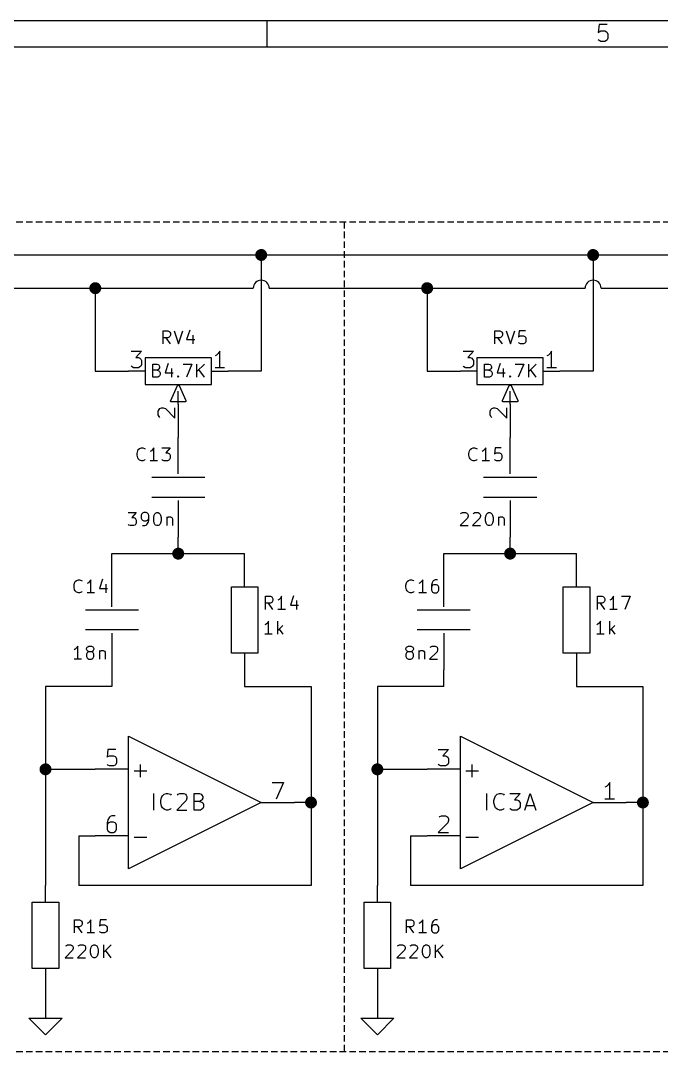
# Model space of a CAD drawing. Header units: millimetres. Extents: x 10 to 287, y -200 to -10.
# Drawn here: x 191.1 to 240.2, y -88.9 to -10 of the extents above; entities that cross this region are included whole.
import ezdxf

# ---------------------------------------------------------------- set-up
doc = ezdxf.new("R2010")
doc.units = ezdxf.units.MM
doc.linetypes.add('DASHED', pattern=[0.75, 0.5, -0.25])
for name, color, linetype in [('BLUETWENTY', 160, 'CONTINUOUS'), ('GREENSIXTYFIVE', 129, 'CONTINUOUS'), ('LIGHTBLUE', 172, 'CONTINUOUS'), ('LIGHTGREEN', 92, 'CONTINUOUS'), ('LIGHTORANGE', 30, 'CONTINUOUS'), ('LIGHTRED', 12, 'CONTINUOUS'), ('PUREORANGE', 40, 'CONTINUOUS'), ('RED', 14, 'CONTINUOUS'), ('WHITE', 250, 'CONTINUOUS')]:
    doc.layers.add(name, color=color, linetype=linetype)

msp = doc.modelspace()

# ---------------------------------------------------------------- linework, layer by layer
at = {"layer": 'BLUETWENTY', "linetype": 'CONTINUOUS'}
for p, q in [((201.2475, -37.2861), (201.2475, -36.2861)), ((201.2475, -36.2861), (201.5809, -36.2861)), ((201.5809, -36.2861), (201.6761, -36.3337)), ((202.438, -36.2385), (202.1999, -36.9527)), ((203.5809, -36.2861), (204.2476, -36.2861)), ((204.2476, -36.2861), (203.819, -37.2861)), ((204.6285, -37.2861), (204.6285, -36.2861)), ((205.2, -36.2861), (204.6285, -36.8575)), ((226.6475, -37.2861), (226.6475, -36.2861)), ((226.6475, -36.2861), (226.9809, -36.2861)), ((226.9809, -36.2861), (227.0761, -36.3337)), ((227.838, -36.2385), (227.5999, -36.9527)), ((228.9809, -36.2861), (229.6476, -36.2861)), ((229.6476, -36.2861), (229.219, -37.2861)), ((230.0285, -37.2861), (230.0285, -36.2861)), ((230.6, -36.2861), (230.0285, -36.8575)), ((201.5809, -36.7623), (201.2475, -36.7623)), ((201.6761, -36.7146), (201.5809, -36.7623)), ((201.5809, -36.7623), (201.7237, -36.8099)), ((201.6761, -36.3337), (201.7237, -36.3813)), ((201.7237, -36.667), (201.6761, -36.7146)), ((201.7237, -36.3813), (201.7714, -36.4765)), ((201.7714, -36.5718), (201.7237, -36.667)), ((201.7237, -36.8099), (201.7714, -36.8575)), ((201.7714, -36.4765), (201.7714, -36.5718)), ((201.7714, -36.8575), (201.819, -36.9527)), ((201.819, -36.9527), (201.819, -37.0956)), ((202.1999, -36.9527), (202.819, -36.9527)), ((202.6761, -36.6194), (202.6761, -37.2861)), ((205.2, -37.2861), (204.7714, -36.7146)), ((226.9809, -36.7623), (226.6475, -36.7623)), ((227.0761, -36.7146), (226.9809, -36.7623)), ((226.9809, -36.7623), (227.1237, -36.8099)), ((227.0761, -36.3337), (227.1237, -36.3813)), ((227.1237, -36.667), (227.0761, -36.7146)), ((227.1237, -36.3813), (227.1714, -36.4765)), ((227.1714, -36.5718), (227.1237, -36.667)), ((227.1237, -36.8099), (227.1714, -36.8575)), ((227.1714, -36.4765), (227.1714, -36.5718)), ((227.1714, -36.8575), (227.219, -36.9527)), ((227.219, -36.9527), (227.219, -37.0956)), ((227.5999, -36.9527), (228.219, -36.9527)), ((228.0761, -36.6194), (228.0761, -37.2861)), ((230.6, -37.2861), (230.1714, -36.7146)), ((201.6285, -37.2861), (201.2475, -37.2861)), ((201.7237, -37.2385), (201.6285, -37.2861)), ((201.7714, -37.1908), (201.7237, -37.2385)), ((201.819, -37.0956), (201.7714, -37.1908)), ((203.1523, -37.2385), (203.1999, -37.1908)), ((203.1999, -37.2861), (203.1523, -37.2385)), ((203.1999, -37.1908), (203.2476, -37.2385)), ((203.1999, -37.1908), (203.1999, -37.2861)), ((203.2476, -37.2385), (203.1999, -37.2861)), ((227.0285, -37.2861), (226.6475, -37.2861)), ((227.1237, -37.2385), (227.0285, -37.2861)), ((227.1714, -37.1908), (227.1237, -37.2385)), ((227.219, -37.0956), (227.1714, -37.1908)), ((228.5523, -37.2385), (228.5999, -37.1908)), ((228.5999, -37.2861), (228.5523, -37.2385)), ((228.5999, -37.1908), (228.6476, -37.2385)), ((228.5999, -37.1908), (228.5999, -37.2861)), ((228.6476, -37.2385), (228.5999, -37.2861))]:
    msp.add_line(p, q, dxfattribs=at)
at = {"layer": 'GREENSIXTYFIVE', "linetype": 'CONTINUOUS'}
for p, q in [((202.0333, -34.7461), (202.0333, -33.7461)), ((202.0333, -33.7461), (202.4143, -33.7461)), ((202.4143, -33.7461), (202.5095, -33.7937)), ((202.5095, -33.7937), (202.5572, -33.8413)), ((202.5572, -33.8413), (202.6048, -33.9365)), ((202.8905, -33.7461), (203.2238, -34.7461)), ((203.2238, -34.7461), (203.5572, -33.7461)), ((204.0809, -33.6985), (203.8428, -34.4127)), ((227.4333, -34.7461), (227.4333, -33.7461)), ((227.4333, -33.7461), (227.8143, -33.7461)), ((227.8143, -33.7461), (227.9095, -33.7937)), ((227.9095, -33.7937), (227.9572, -33.8413)), ((227.9572, -33.8413), (228.0048, -33.9365)), ((228.2905, -33.7461), (228.6238, -34.7461)), ((228.6238, -34.7461), (228.9572, -33.7461)), ((229.2904, -33.7461), (229.2428, -34.2223)), ((229.7666, -33.7461), (229.2904, -33.7461)), ((202.4143, -34.2699), (202.0333, -34.2699)), ((202.6048, -34.7461), (202.2714, -34.2699)), ((202.5095, -34.2223), (202.4143, -34.2699)), ((202.5572, -34.1746), (202.5095, -34.2223)), ((202.6048, -34.0794), (202.5572, -34.1746)), ((202.6048, -33.9365), (202.6048, -34.0794)), ((203.8428, -34.4127), (204.4619, -34.4127)), ((204.319, -34.0794), (204.319, -34.7461)), ((227.8143, -34.2699), (227.4333, -34.2699)), ((228.0048, -34.7461), (227.6714, -34.2699)), ((227.9095, -34.2223), (227.8143, -34.2699)), ((227.9572, -34.1746), (227.9095, -34.2223)), ((228.0048, -34.0794), (227.9572, -34.1746)), ((228.0048, -33.9365), (228.0048, -34.0794)), ((229.2428, -34.2223), (229.2904, -34.1746)), ((229.2904, -34.6985), (229.2428, -34.6508)), ((229.2904, -34.1746), (229.3857, -34.127)), ((229.3857, -34.7461), (229.2904, -34.6985)), ((229.3857, -34.127), (229.6238, -34.127)), ((229.6238, -34.127), (229.719, -34.1746)), ((229.719, -34.6985), (229.6238, -34.7461)), ((229.719, -34.1746), (229.7666, -34.2223)), ((229.7666, -34.6508), (229.719, -34.6985)), ((229.7666, -34.2223), (229.8143, -34.3175)), ((229.8143, -34.5556), (229.7666, -34.6508)), ((229.8143, -34.3175), (229.8143, -34.5556)), ((229.6238, -34.7461), (229.3857, -34.7461)), ((200.0489, -43.1224), (200.0965, -42.932)), ((200.0489, -43.2653), (200.0489, -43.1224)), ((200.0965, -43.4558), (200.0489, -43.2653)), ((200.0965, -42.932), (200.1442, -42.8367)), ((200.1442, -42.8367), (200.2394, -42.7415)), ((200.2394, -42.7415), (200.3823, -42.6939)), ((200.3823, -42.6939), (200.4775, -42.6939)), ((200.4775, -42.6939), (200.6204, -42.7415)), ((200.6204, -42.7415), (200.668, -42.7891)), ((201.1442, -42.932), (201.0489, -42.9796)), ((201.2394, -42.8367), (201.1442, -42.932)), ((201.3346, -42.6939), (201.2394, -42.8367)), ((201.3346, -43.6939), (201.3346, -42.6939)), ((201.9537, -42.6939), (202.5728, -42.6939)), ((202.5728, -42.6939), (202.2394, -43.0748)), ((202.2394, -43.0748), (202.3823, -43.0748)), ((202.3823, -43.0748), (202.4775, -43.1224)), ((202.4775, -43.1224), (202.5251, -43.1701)), ((202.5251, -43.1701), (202.5728, -43.2653)), ((202.5728, -43.2653), (202.5728, -43.5034)), ((225.4489, -43.1224), (225.4965, -42.932)), ((225.4489, -43.2653), (225.4489, -43.1224)), ((225.4965, -43.4558), (225.4489, -43.2653)), ((225.4965, -42.932), (225.5442, -42.8367)), ((225.5442, -42.8367), (225.6394, -42.7415)), ((225.6394, -42.7415), (225.7823, -42.6939)), ((225.7823, -42.6939), (225.8775, -42.6939)), ((225.8775, -42.6939), (226.0204, -42.7415)), ((226.0204, -42.7415), (226.068, -42.7891)), ((226.5442, -42.932), (226.4489, -42.9796)), ((226.6394, -42.8367), (226.5442, -42.932)), ((226.7346, -42.6939), (226.6394, -42.8367)), ((226.7346, -43.6939), (226.7346, -42.6939)), ((227.4489, -42.6939), (227.4013, -43.1701)), ((227.4013, -43.1701), (227.4489, -43.1224)), ((227.9251, -42.6939), (227.4489, -42.6939)), ((227.4489, -43.1224), (227.5442, -43.0748)), ((227.5442, -43.0748), (227.7823, -43.0748)), ((227.7823, -43.0748), (227.8775, -43.1224)), ((227.8775, -43.1224), (227.9251, -43.1701)), ((227.9251, -43.1701), (227.9728, -43.2653)), ((227.9728, -43.2653), (227.9728, -43.5034)), ((200.1442, -43.551), (200.0965, -43.4558)), ((200.2394, -43.6463), (200.1442, -43.551)), ((200.3823, -43.6939), (200.2394, -43.6463)), ((200.4775, -43.6939), (200.3823, -43.6939)), ((200.6204, -43.6463), (200.4775, -43.6939)), ((200.668, -43.5986), (200.6204, -43.6463)), ((201.6204, -43.6939), (201.0489, -43.6939)), ((202.0013, -43.6463), (201.9537, -43.5986)), ((202.0966, -43.6939), (202.0013, -43.6463)), ((202.3823, -43.6939), (202.0966, -43.6939)), ((202.4775, -43.6463), (202.3823, -43.6939)), ((202.5251, -43.5986), (202.4775, -43.6463)), ((202.5728, -43.5034), (202.5251, -43.5986)), ((225.5442, -43.551), (225.4965, -43.4558)), ((225.6394, -43.6463), (225.5442, -43.551)), ((225.7823, -43.6939), (225.6394, -43.6463)), ((225.8775, -43.6939), (225.7823, -43.6939)), ((226.0204, -43.6463), (225.8775, -43.6939)), ((226.068, -43.5986), (226.0204, -43.6463)), ((227.0204, -43.6939), (226.4489, -43.6939)), ((227.4489, -43.6463), (227.4013, -43.5986)), ((227.5442, -43.6939), (227.4489, -43.6463)), ((227.7823, -43.6939), (227.5442, -43.6939)), ((227.8775, -43.6463), (227.7823, -43.6939)), ((227.9251, -43.5986), (227.8775, -43.6463)), ((227.9728, -43.5034), (227.9251, -43.5986)), ((199.3663, -47.6582), (199.9854, -47.6582)), ((199.9854, -47.6582), (199.652, -48.0391)), ((199.652, -48.0391), (199.7949, -48.0391)), ((199.7949, -48.0391), (199.8901, -48.0867)), ((199.8901, -48.0867), (199.9377, -48.1344)), ((200.4139, -47.7534), (200.3663, -47.8486)), ((200.3663, -47.8486), (200.3663, -48.0867)), ((200.3663, -48.0867), (200.4139, -48.182)), ((200.4616, -47.7058), (200.4139, -47.7534)), ((200.5568, -47.6582), (200.4616, -47.7058)), ((200.7473, -47.6582), (200.5568, -47.6582)), ((200.8425, -47.7058), (200.7473, -47.6582)), ((200.8901, -47.7534), (200.8425, -47.7058)), ((200.9378, -47.8486), (200.8901, -47.7534)), ((200.8901, -48.182), (200.9378, -48.0867)), ((200.9378, -48.2296), (200.9378, -47.8486)), ((201.3187, -48.0391), (201.3663, -47.8486)), ((201.3187, -48.2772), (201.3187, -48.0391)), ((201.3663, -47.8486), (201.414, -47.7534)), ((201.414, -47.7534), (201.4616, -47.7058)), ((201.4616, -47.7058), (201.5568, -47.6582)), ((201.5568, -47.6582), (201.6521, -47.6582)), ((201.6521, -47.6582), (201.7473, -47.7058)), ((201.7473, -47.7058), (201.7949, -47.7534)), ((201.7949, -47.7534), (201.8425, -47.8486)), ((201.8425, -47.8486), (201.8902, -48.0391)), ((201.8902, -48.0391), (201.8902, -48.2772)), ((202.3187, -47.9915), (202.3187, -48.6582)), ((202.3187, -48.0867), (202.3664, -48.0391)), ((202.3664, -48.0391), (202.4616, -47.9915)), ((202.4616, -47.9915), (202.6045, -47.9915)), ((202.6045, -47.9915), (202.6997, -48.0391)), ((202.6997, -48.0391), (202.7473, -48.1344)), ((225.3377, -48.0867), (224.7663, -48.6582)), ((224.8139, -47.7534), (224.8615, -47.7058)), ((224.8615, -47.7058), (224.9568, -47.6582)), ((224.9568, -47.6582), (225.1949, -47.6582)), ((225.1949, -47.6582), (225.2901, -47.7058)), ((225.2901, -47.7058), (225.3377, -47.7534)), ((225.3377, -47.7534), (225.3854, -47.8486)), ((225.3854, -47.9439), (225.3377, -48.0867)), ((225.3854, -47.8486), (225.3854, -47.9439)), ((226.2901, -48.0867), (225.7187, -48.6582)), ((225.7663, -47.7534), (225.8139, -47.7058)), ((225.8139, -47.7058), (225.9092, -47.6582)), ((225.9092, -47.6582), (226.1473, -47.6582)), ((226.1473, -47.6582), (226.2425, -47.7058)), ((226.2425, -47.7058), (226.2901, -47.7534)), ((226.2901, -47.7534), (226.3378, -47.8486)), ((226.3378, -47.9439), (226.2901, -48.0867)), ((226.3378, -47.8486), (226.3378, -47.9439)), ((226.7187, -48.0391), (226.7663, -47.8486)), ((226.7187, -48.2772), (226.7187, -48.0391)), ((226.7663, -47.8486), (226.814, -47.7534)), ((226.814, -47.7534), (226.8616, -47.7058)), ((226.8616, -47.7058), (226.9568, -47.6582)), ((226.9568, -47.6582), (227.0521, -47.6582)), ((227.0521, -47.6582), (227.1473, -47.7058)), ((227.1473, -47.7058), (227.1949, -47.7534)), ((227.1949, -47.7534), (227.2425, -47.8486)), ((227.2425, -47.8486), (227.2902, -48.0391)), ((227.2902, -48.0391), (227.2902, -48.2772)), ((227.7187, -47.9915), (227.7187, -48.6582)), ((227.7187, -48.0867), (227.7664, -48.0391)), ((227.7664, -48.0391), (227.8616, -47.9915)), ((227.8616, -47.9915), (228.0045, -47.9915)), ((228.0045, -47.9915), (228.0997, -48.0391)), ((228.0997, -48.0391), (228.1473, -48.1344)), ((199.4139, -48.6106), (199.3663, -48.5629)), ((199.5092, -48.6582), (199.4139, -48.6106)), ((199.7949, -48.6582), (199.5092, -48.6582)), ((199.8901, -48.6106), (199.7949, -48.6582)), ((199.9377, -48.5629), (199.8901, -48.6106)), ((199.9377, -48.1344), (199.9854, -48.2296)), ((199.9854, -48.4677), (199.9377, -48.5629)), ((199.9854, -48.2296), (199.9854, -48.4677)), ((200.4139, -48.182), (200.4616, -48.2296)), ((200.4616, -48.2296), (200.5568, -48.2772)), ((200.4616, -48.6582), (200.652, -48.6582)), ((200.5568, -48.2772), (200.7473, -48.2772)), ((200.652, -48.6582), (200.7473, -48.6106)), ((200.7473, -48.2772), (200.8425, -48.2296)), ((200.7473, -48.6106), (200.7949, -48.5629)), ((200.7949, -48.5629), (200.8901, -48.4201)), ((200.8425, -48.2296), (200.8901, -48.182)), ((200.8901, -48.4201), (200.9378, -48.2296)), ((201.3663, -48.4677), (201.3187, -48.2772)), ((201.414, -48.5629), (201.3663, -48.4677)), ((201.4616, -48.6106), (201.414, -48.5629)), ((201.5568, -48.6582), (201.4616, -48.6106)), ((201.6521, -48.6582), (201.5568, -48.6582)), ((201.7473, -48.6106), (201.6521, -48.6582)), ((201.7949, -48.5629), (201.7473, -48.6106)), ((201.8425, -48.4677), (201.7949, -48.5629)), ((201.8902, -48.2772), (201.8425, -48.4677)), ((202.7473, -48.1344), (202.7473, -48.6582)), ((224.7663, -48.6582), (225.3854, -48.6582)), ((225.7187, -48.6582), (226.3378, -48.6582)), ((226.7663, -48.4677), (226.7187, -48.2772)), ((226.814, -48.5629), (226.7663, -48.4677)), ((226.8616, -48.6106), (226.814, -48.5629)), ((226.9568, -48.6582), (226.8616, -48.6106)), ((227.0521, -48.6582), (226.9568, -48.6582)), ((227.1473, -48.6106), (227.0521, -48.6582)), ((227.1949, -48.5629), (227.1473, -48.6106)), ((227.2425, -48.4677), (227.1949, -48.5629)), ((227.2902, -48.2772), (227.2425, -48.4677)), ((228.1473, -48.1344), (228.1473, -48.6582)), ((195.3182, -52.9389), (195.4134, -52.8437)), ((195.4134, -52.8437), (195.5563, -52.7961)), ((195.5563, -52.7961), (195.6515, -52.7961)), ((195.6515, -52.7961), (195.7944, -52.8437)), ((195.7944, -52.8437), (195.842, -52.8913)), ((196.5086, -52.7961), (196.4134, -52.9389)), ((196.5086, -53.7961), (196.5086, -52.7961)), ((197.4134, -52.7485), (197.1753, -53.4627)), ((220.7182, -52.9389), (220.8134, -52.8437)), ((220.8134, -52.8437), (220.9563, -52.7961)), ((220.9563, -52.7961), (221.0515, -52.7961)), ((221.0515, -52.7961), (221.1944, -52.8437)), ((221.1944, -52.8437), (221.242, -52.8913)), ((221.9086, -52.7961), (221.8134, -52.9389)), ((221.9086, -53.7961), (221.9086, -52.7961)), ((222.7658, -52.8437), (222.7182, -52.8913)), ((222.861, -52.7961), (222.7658, -52.8437)), ((223.0515, -52.7961), (222.861, -52.7961)), ((195.2229, -53.2246), (195.2705, -53.0342)), ((195.2229, -53.3675), (195.2229, -53.2246)), ((195.2705, -53.558), (195.2229, -53.3675)), ((195.2705, -53.0342), (195.3182, -52.9389)), ((195.3182, -53.6532), (195.2705, -53.558)), ((196.3182, -53.0342), (196.2229, -53.0818)), ((196.4134, -52.9389), (196.3182, -53.0342)), ((197.1753, -53.4627), (197.7944, -53.4627)), ((197.6515, -53.1294), (197.6515, -53.7961)), ((220.6229, -53.2246), (220.6705, -53.0342)), ((220.6229, -53.3675), (220.6229, -53.2246)), ((220.6705, -53.558), (220.6229, -53.3675)), ((220.6705, -53.0342), (220.7182, -52.9389)), ((220.7182, -53.6532), (220.6705, -53.558)), ((221.7182, -53.0342), (221.6229, -53.0818)), ((221.8134, -52.9389), (221.7182, -53.0342)), ((222.6229, -53.0342), (222.5753, -53.2246)), ((222.5753, -53.2246), (222.5753, -53.6056)), ((222.6229, -53.2723), (222.5753, -53.3675)), ((222.5753, -53.6056), (222.6229, -53.7008)), ((222.7182, -52.8913), (222.6229, -53.0342)), ((222.6706, -53.2246), (222.6229, -53.2723)), ((222.7658, -53.177), (222.6706, -53.2246)), ((222.9563, -53.177), (222.7658, -53.177)), ((223.0515, -53.2246), (222.9563, -53.177)), ((223.0991, -53.2723), (223.0515, -53.2246)), ((223.1468, -53.3675), (223.0991, -53.2723)), ((223.0991, -53.7008), (223.1468, -53.6056)), ((223.1468, -53.6056), (223.1468, -53.3675)), ((195.4134, -53.7485), (195.3182, -53.6532)), ((195.5563, -53.7961), (195.4134, -53.7485)), ((195.6515, -53.7961), (195.5563, -53.7961)), ((195.7944, -53.7485), (195.6515, -53.7961)), ((195.842, -53.7008), (195.7944, -53.7485)), ((196.7944, -53.7961), (196.2229, -53.7961)), ((209.8755, -55.0661), (209.8755, -54.0661)), ((209.8755, -54.0661), (210.2565, -54.0661)), ((210.2565, -54.0661), (210.3517, -54.1137)), ((210.3517, -54.1137), (210.3994, -54.1613)), ((210.3994, -54.1613), (210.447, -54.2565)), ((210.447, -54.3994), (210.3994, -54.4946)), ((210.447, -54.2565), (210.447, -54.3994)), ((210.9232, -54.3042), (210.8279, -54.3518)), ((211.0184, -54.2089), (210.9232, -54.3042)), ((211.1136, -54.0661), (211.0184, -54.2089)), ((211.1136, -55.0661), (211.1136, -54.0661)), ((212.0184, -54.0185), (211.7803, -54.7327)), ((212.2565, -54.3994), (212.2565, -55.0661)), ((220.8134, -53.7485), (220.7182, -53.6532)), ((220.9563, -53.7961), (220.8134, -53.7485)), ((221.0515, -53.7961), (220.9563, -53.7961)), ((221.1944, -53.7485), (221.0515, -53.7961)), ((221.242, -53.7008), (221.1944, -53.7485)), ((222.1944, -53.7961), (221.6229, -53.7961)), ((222.6229, -53.7008), (222.6706, -53.7485)), ((222.6706, -53.7485), (222.7658, -53.7961)), ((222.7658, -53.7961), (222.9563, -53.7961)), ((222.9563, -53.7961), (223.0515, -53.7485)), ((223.0515, -53.7485), (223.0991, -53.7008)), ((235.2755, -55.0661), (235.2755, -54.0661)), ((235.2755, -54.0661), (235.6565, -54.0661)), ((235.6565, -54.0661), (235.7517, -54.1137)), ((235.7517, -54.1137), (235.7994, -54.1613)), ((235.7994, -54.1613), (235.847, -54.2565)), ((235.847, -54.3994), (235.7994, -54.4946)), ((235.847, -54.2565), (235.847, -54.3994)), ((236.3232, -54.3042), (236.2279, -54.3518)), ((236.4184, -54.2089), (236.3232, -54.3042)), ((236.5136, -54.0661), (236.4184, -54.2089)), ((236.5136, -55.0661), (236.5136, -54.0661)), ((237.1327, -54.0661), (237.7994, -54.0661)), ((237.7994, -54.0661), (237.3708, -55.0661)), ((210.2565, -54.5899), (209.8755, -54.5899)), ((210.447, -55.0661), (210.1136, -54.5899)), ((210.3517, -54.5423), (210.2565, -54.5899)), ((210.3994, -54.4946), (210.3517, -54.5423)), ((211.3994, -55.0661), (210.8279, -55.0661)), ((211.7803, -54.7327), (212.3994, -54.7327)), ((235.6565, -54.5899), (235.2755, -54.5899)), ((235.847, -55.0661), (235.5136, -54.5899)), ((235.7517, -54.5423), (235.6565, -54.5899)), ((235.7994, -54.4946), (235.7517, -54.5423)), ((236.7994, -55.0661), (236.2279, -55.0661)), ((210.1136, -55.9711), (210.0184, -56.1139)), ((210.1136, -56.9711), (210.1136, -55.9711)), ((210.8279, -56.9711), (210.8279, -55.9711)), ((235.5136, -55.9711), (235.4184, -56.1139)), ((235.5136, -56.9711), (235.5136, -55.9711)), ((236.2279, -56.9711), (236.2279, -55.9711)), ((209.9232, -56.2092), (209.8279, -56.2568)), ((210.0184, -56.1139), (209.9232, -56.2092)), ((211.2089, -56.3044), (210.8279, -56.6854)), ((210.9232, -56.5901), (211.2089, -56.9711)), ((235.3232, -56.2092), (235.2279, -56.2568)), ((235.4184, -56.1139), (235.3232, -56.2092)), ((236.6089, -56.3044), (236.2279, -56.6854)), ((236.3232, -56.5901), (236.6089, -56.9711)), ((210.3994, -56.9711), (209.8279, -56.9711)), ((235.7994, -56.9711), (235.2279, -56.9711)), ((195.3182, -58.1142), (195.2229, -58.1618)), ((195.4134, -58.0189), (195.3182, -58.1142)), ((195.5086, -57.8761), (195.4134, -58.0189)), ((195.5086, -58.8761), (195.5086, -57.8761)), ((196.1753, -58.0665), (196.2229, -57.9713)), ((196.1753, -58.1142), (196.1753, -58.0665)), ((196.2229, -58.2094), (196.1753, -58.1142)), ((196.2229, -57.9713), (196.2706, -57.9237)), ((196.2706, -58.257), (196.2229, -58.2094)), ((196.2706, -58.3523), (196.2229, -58.3999)), ((196.2706, -57.9237), (196.3658, -57.8761)), ((196.3658, -58.3046), (196.2706, -58.257)), ((196.3658, -58.3046), (196.2706, -58.3523)), ((196.3658, -57.8761), (196.5563, -57.8761)), ((196.5563, -58.3046), (196.3658, -58.3046)), ((196.5563, -57.8761), (196.6515, -57.9237)), ((196.6515, -58.257), (196.5563, -58.3046)), ((196.6515, -58.3523), (196.5563, -58.3046)), ((196.6515, -57.9237), (196.6991, -57.9713)), ((196.6991, -58.2094), (196.6515, -58.257)), ((196.6991, -58.3999), (196.6515, -58.3523)), ((196.6991, -57.9713), (196.7468, -58.0665)), ((196.7468, -58.1142), (196.6991, -58.2094)), ((196.7468, -58.0665), (196.7468, -58.1142)), ((197.1753, -58.2094), (197.1753, -58.8761)), ((197.1753, -58.3046), (197.223, -58.257)), ((197.223, -58.257), (197.3182, -58.2094)), ((197.3182, -58.2094), (197.4611, -58.2094)), ((197.4611, -58.2094), (197.5563, -58.257)), ((197.5563, -58.257), (197.6039, -58.3523)), ((197.6039, -58.3523), (197.6039, -58.8761)), ((220.6229, -58.0665), (220.6705, -57.9713)), ((220.6229, -58.1142), (220.6229, -58.0665)), ((220.6705, -58.2094), (220.6229, -58.1142)), ((220.6705, -57.9713), (220.7182, -57.9237)), ((220.7182, -58.257), (220.6705, -58.2094)), ((220.7182, -58.3523), (220.6705, -58.3999)), ((220.7182, -57.9237), (220.8134, -57.8761)), ((220.8134, -58.3046), (220.7182, -58.257)), ((220.8134, -58.3046), (220.7182, -58.3523)), ((220.8134, -57.8761), (221.0039, -57.8761)), ((221.0039, -58.3046), (220.8134, -58.3046)), ((221.0039, -57.8761), (221.0991, -57.9237)), ((221.0991, -58.257), (221.0039, -58.3046)), ((221.0991, -58.3523), (221.0039, -58.3046)), ((221.0991, -57.9237), (221.1467, -57.9713)), ((221.1467, -58.2094), (221.0991, -58.257)), ((221.1467, -58.3999), (221.0991, -58.3523)), ((221.1467, -57.9713), (221.1944, -58.0665)), ((221.1944, -58.1142), (221.1467, -58.2094)), ((221.1944, -58.0665), (221.1944, -58.1142)), ((221.6229, -58.2094), (221.6229, -58.8761)), ((221.6229, -58.3046), (221.6706, -58.257)), ((221.6706, -58.257), (221.7658, -58.2094)), ((221.7658, -58.2094), (221.9087, -58.2094)), ((221.9087, -58.2094), (222.0039, -58.257)), ((222.0039, -58.257), (222.0515, -58.3523)), ((222.0515, -58.3523), (222.0515, -58.8761)), ((223.0039, -58.3046), (222.4325, -58.8761)), ((222.4801, -57.9713), (222.5277, -57.9237)), ((222.5277, -57.9237), (222.623, -57.8761)), ((222.623, -57.8761), (222.8611, -57.8761)), ((222.8611, -57.8761), (222.9563, -57.9237)), ((222.9563, -57.9237), (223.0039, -57.9713)), ((223.0039, -57.9713), (223.0516, -58.0665)), ((223.0516, -58.1618), (223.0039, -58.3046)), ((223.0516, -58.0665), (223.0516, -58.1618)), ((195.7944, -58.8761), (195.2229, -58.8761)), ((196.2229, -58.3999), (196.1753, -58.4951)), ((196.1753, -58.4951), (196.1753, -58.6856)), ((196.1753, -58.6856), (196.2229, -58.7808)), ((196.2229, -58.7808), (196.2706, -58.8285)), ((196.2706, -58.8285), (196.3658, -58.8761)), ((196.3658, -58.8761), (196.5563, -58.8761)), ((196.5563, -58.8761), (196.6515, -58.8285)), ((196.6515, -58.8285), (196.6991, -58.7808)), ((196.7468, -58.4951), (196.6991, -58.3999)), ((196.6991, -58.7808), (196.7468, -58.6856)), ((196.7468, -58.6856), (196.7468, -58.4951)), ((220.6705, -58.3999), (220.6229, -58.4951)), ((220.6229, -58.4951), (220.6229, -58.6856)), ((220.6229, -58.6856), (220.6705, -58.7808)), ((220.6705, -58.7808), (220.7182, -58.8285)), ((220.7182, -58.8285), (220.8134, -58.8761)), ((220.8134, -58.8761), (221.0039, -58.8761)), ((221.0039, -58.8761), (221.0991, -58.8285)), ((221.0991, -58.8285), (221.1467, -58.7808)), ((221.1944, -58.4951), (221.1467, -58.3999)), ((221.1467, -58.7808), (221.1944, -58.6856)), ((221.1944, -58.6856), (221.1944, -58.4951)), ((222.4325, -58.8761), (223.0516, -58.8761)), ((200.3031, -67.8975), (200.3031, -66.9299)), ((225.7031, -67.8975), (225.7031, -66.9299)), ((199.8193, -67.4137), (200.787, -67.4137)), ((225.2193, -67.4137), (226.187, -67.4137)), ((201.3252, -70.4292), (201.3252, -69.1592)), ((201.93, -69.4616), (201.9905, -69.3407)), ((201.9905, -69.3407), (202.1115, -69.2197)), ((202.1115, -69.2197), (202.2929, -69.1592)), ((202.2929, -69.1592), (202.4138, -69.1592)), ((202.4138, -69.1592), (202.5953, -69.2197)), ((202.5953, -69.2197), (202.6557, -69.2802)), ((203.1396, -69.2802), (203.2, -69.2197)), ((203.2, -69.2197), (203.321, -69.1592)), ((203.321, -69.1592), (203.6234, -69.1592)), ((203.6234, -69.1592), (203.7443, -69.2197)), ((203.7443, -69.2197), (203.8048, -69.2802)), ((203.8048, -69.2802), (203.8653, -69.4011)), ((203.8653, -69.4011), (203.8653, -69.5221)), ((204.4095, -70.4292), (204.4095, -69.1592)), ((204.4095, -69.1592), (204.8329, -69.1592)), ((204.8329, -69.1592), (204.9538, -69.2197)), ((204.9538, -69.2197), (205.0143, -69.2802)), ((205.0143, -69.2802), (205.0748, -69.4011)), ((205.0748, -69.4011), (205.0748, -69.5221)), ((226.8159, -70.4292), (226.8159, -69.1592)), ((227.4207, -69.4616), (227.4812, -69.3407)), ((227.4812, -69.3407), (227.6022, -69.2197)), ((227.6022, -69.2197), (227.7836, -69.1592)), ((227.7836, -69.1592), (227.9045, -69.1592)), ((227.9045, -69.1592), (228.086, -69.2197)), ((228.086, -69.2197), (228.1464, -69.2802)), ((228.5698, -69.1592), (229.356, -69.1592)), ((229.356, -69.1592), (228.9326, -69.643)), ((229.7188, -70.4292), (230.1421, -69.1592)), ((230.1421, -69.1592), (230.5655, -70.4292)), ((201.8696, -69.7035), (201.93, -69.4616)), ((201.8696, -69.8849), (201.8696, -69.7035)), ((201.93, -70.1268), (201.8696, -69.8849)), ((201.9905, -70.2478), (201.93, -70.1268)), ((203.8048, -69.7035), (203.0791, -70.4292)), ((203.8653, -69.5221), (203.8048, -69.7035)), ((204.8329, -69.764), (204.4095, -69.764)), ((204.9538, -69.7035), (204.8329, -69.764)), ((204.8329, -69.764), (205.0143, -69.8245)), ((205.0143, -69.643), (204.9538, -69.7035)), ((205.0748, -69.5221), (205.0143, -69.643)), ((205.0143, -69.8245), (205.0748, -69.8849)), ((205.0748, -69.8849), (205.1352, -70.0059)), ((205.1352, -70.1873), (205.0748, -70.3083)), ((205.1352, -70.0059), (205.1352, -70.1873)), ((227.3603, -69.7035), (227.4207, -69.4616)), ((227.3603, -69.8849), (227.3603, -69.7035)), ((227.4207, -70.1268), (227.3603, -69.8849)), ((227.4812, -70.2478), (227.4207, -70.1268)), ((228.9326, -69.643), (229.1141, -69.643)), ((229.1141, -69.643), (229.235, -69.7035)), ((229.235, -69.7035), (229.2955, -69.764)), ((229.2955, -69.764), (229.356, -69.8849)), ((229.356, -70.1873), (229.2955, -70.3083)), ((229.356, -69.8849), (229.356, -70.1873)), ((229.8398, -70.0664), (230.4445, -70.0664)), ((202.1115, -70.3688), (201.9905, -70.2478)), ((202.2929, -70.4292), (202.1115, -70.3688)), ((202.4138, -70.4292), (202.2929, -70.4292)), ((202.5953, -70.3688), (202.4138, -70.4292)), ((202.6557, -70.3083), (202.5953, -70.3688)), ((203.0791, -70.4292), (203.8653, -70.4292)), ((204.8933, -70.4292), (204.4095, -70.4292)), ((205.0143, -70.3688), (204.8933, -70.4292)), ((205.0748, -70.3083), (205.0143, -70.3688)), ((227.6022, -70.3688), (227.4812, -70.2478)), ((227.7836, -70.4292), (227.6022, -70.3688)), ((227.9045, -70.4292), (227.7836, -70.4292)), ((228.086, -70.3688), (227.9045, -70.4292)), ((228.1464, -70.3083), (228.086, -70.3688)), ((228.6303, -70.3688), (228.5698, -70.3083)), ((228.7512, -70.4292), (228.6303, -70.3688)), ((229.1141, -70.4292), (228.7512, -70.4292)), ((229.235, -70.3688), (229.1141, -70.4292)), ((229.2955, -70.3083), (229.235, -70.3688)), ((199.8193, -72.4937), (200.787, -72.4937)), ((225.2193, -72.4937), (226.187, -72.4937)), ((195.2705, -79.8311), (195.2705, -78.8311)), ((195.2705, -78.8311), (195.6515, -78.8311)), ((195.6515, -78.8311), (195.7467, -78.8787)), ((195.7467, -78.8787), (195.7944, -78.9263)), ((196.5086, -78.8311), (196.4134, -78.9739)), ((196.5086, -79.8311), (196.5086, -78.8311)), ((197.2229, -78.8311), (197.1753, -79.3073)), ((197.6991, -78.8311), (197.2229, -78.8311)), ((220.6705, -79.8311), (220.6705, -78.8311)), ((220.6705, -78.8311), (221.0515, -78.8311)), ((221.0515, -78.8311), (221.1467, -78.8787)), ((221.1467, -78.8787), (221.1944, -78.9263)), ((221.9086, -78.8311), (221.8134, -78.9739)), ((221.9086, -79.8311), (221.9086, -78.8311)), ((222.7658, -78.8787), (222.7182, -78.9263)), ((222.861, -78.8311), (222.7658, -78.8787)), ((223.0515, -78.8311), (222.861, -78.8311)), ((195.6515, -79.3549), (195.2705, -79.3549)), ((195.842, -79.8311), (195.5086, -79.3549)), ((195.7467, -79.3073), (195.6515, -79.3549)), ((195.7944, -79.2596), (195.7467, -79.3073)), ((195.7944, -78.9263), (195.842, -79.0215)), ((195.842, -79.1644), (195.7944, -79.2596)), ((195.842, -79.0215), (195.842, -79.1644)), ((196.3182, -79.0692), (196.2229, -79.1168)), ((196.4134, -78.9739), (196.3182, -79.0692)), ((197.1753, -79.3073), (197.2229, -79.2596)), ((197.2229, -79.2596), (197.3182, -79.212)), ((197.3182, -79.212), (197.5563, -79.212)), ((197.5563, -79.212), (197.6515, -79.2596)), ((197.6515, -79.2596), (197.6991, -79.3073)), ((197.6991, -79.3073), (197.7468, -79.4025)), ((197.7468, -79.6406), (197.6991, -79.7358)), ((197.7468, -79.4025), (197.7468, -79.6406)), ((221.0515, -79.3549), (220.6705, -79.3549)), ((221.242, -79.8311), (220.9086, -79.3549)), ((221.1467, -79.3073), (221.0515, -79.3549)), ((221.1944, -79.2596), (221.1467, -79.3073)), ((221.1944, -78.9263), (221.242, -79.0215)), ((221.242, -79.1644), (221.1944, -79.2596)), ((221.242, -79.0215), (221.242, -79.1644)), ((221.7182, -79.0692), (221.6229, -79.1168)), ((221.8134, -78.9739), (221.7182, -79.0692)), ((222.6229, -79.0692), (222.5753, -79.2596)), ((222.5753, -79.2596), (222.5753, -79.6406)), ((222.6229, -79.3073), (222.5753, -79.4025)), ((222.5753, -79.6406), (222.6229, -79.7358)), ((222.7182, -78.9263), (222.6229, -79.0692)), ((222.6706, -79.2596), (222.6229, -79.3073)), ((222.7658, -79.212), (222.6706, -79.2596)), ((222.9563, -79.212), (222.7658, -79.212)), ((223.0515, -79.2596), (222.9563, -79.212)), ((223.0991, -79.3073), (223.0515, -79.2596)), ((223.1468, -79.4025), (223.0991, -79.3073)), ((223.0991, -79.7358), (223.1468, -79.6406)), ((223.1468, -79.6406), (223.1468, -79.4025)), ((196.7944, -79.8311), (196.2229, -79.8311)), ((197.2229, -79.7835), (197.1753, -79.7358)), ((197.3182, -79.8311), (197.2229, -79.7835)), ((197.5563, -79.8311), (197.3182, -79.8311)), ((197.6515, -79.7835), (197.5563, -79.8311)), ((197.6991, -79.7358), (197.6515, -79.7835)), ((222.1944, -79.8311), (221.6229, -79.8311)), ((222.6229, -79.7358), (222.6706, -79.7835)), ((222.6706, -79.7835), (222.7658, -79.8311)), ((222.7658, -79.8311), (222.9563, -79.8311)), ((222.9563, -79.8311), (223.0515, -79.7835)), ((223.0515, -79.7835), (223.0991, -79.7358)), ((195.1117, -81.1646), (194.5403, -81.7361)), ((194.5879, -80.8313), (194.6355, -80.7837)), ((194.6355, -80.7837), (194.7308, -80.7361)), ((194.7308, -80.7361), (194.9689, -80.7361)), ((194.9689, -80.7361), (195.0641, -80.7837)), ((195.0641, -80.7837), (195.1117, -80.8313)), ((195.1117, -80.8313), (195.1594, -80.9265)), ((195.1594, -81.0218), (195.1117, -81.1646)), ((195.1594, -80.9265), (195.1594, -81.0218)), ((196.0641, -81.1646), (195.4927, -81.7361)), ((195.5403, -80.8313), (195.5879, -80.7837)), ((195.5879, -80.7837), (195.6832, -80.7361)), ((195.6832, -80.7361), (195.9213, -80.7361)), ((195.9213, -80.7361), (196.0165, -80.7837)), ((196.0165, -80.7837), (196.0641, -80.8313)), ((196.0641, -80.8313), (196.1118, -80.9265)), ((196.1118, -81.0218), (196.0641, -81.1646)), ((196.1118, -80.9265), (196.1118, -81.0218)), ((196.4927, -81.117), (196.5403, -80.9265)), ((196.4927, -81.3551), (196.4927, -81.117)), ((196.5403, -80.9265), (196.588, -80.8313)), ((196.588, -80.8313), (196.6356, -80.7837)), ((196.6356, -80.7837), (196.7308, -80.7361)), ((196.7308, -80.7361), (196.8261, -80.7361)), ((196.8261, -80.7361), (196.9213, -80.7837)), ((196.9213, -80.7837), (196.9689, -80.8313)), ((196.9689, -80.8313), (197.0165, -80.9265)), ((197.0165, -80.9265), (197.0642, -81.117)), ((197.0642, -81.117), (197.0642, -81.3551)), ((197.4927, -81.7361), (197.4927, -80.7361)), ((198.0642, -80.7361), (197.4927, -81.3075)), ((198.0642, -81.7361), (197.6356, -81.1646)), ((220.5117, -81.1646), (219.9403, -81.7361)), ((219.9879, -80.8313), (220.0355, -80.7837)), ((220.0355, -80.7837), (220.1308, -80.7361)), ((220.1308, -80.7361), (220.3689, -80.7361)), ((220.3689, -80.7361), (220.4641, -80.7837)), ((220.4641, -80.7837), (220.5117, -80.8313)), ((220.5117, -80.8313), (220.5594, -80.9265)), ((220.5594, -81.0218), (220.5117, -81.1646)), ((220.5594, -80.9265), (220.5594, -81.0218)), ((221.4641, -81.1646), (220.8927, -81.7361)), ((220.9403, -80.8313), (220.9879, -80.7837)), ((220.9879, -80.7837), (221.0832, -80.7361)), ((221.0832, -80.7361), (221.3213, -80.7361)), ((221.3213, -80.7361), (221.4165, -80.7837)), ((221.4165, -80.7837), (221.4641, -80.8313)), ((221.4641, -80.8313), (221.5118, -80.9265)), ((221.5118, -81.0218), (221.4641, -81.1646)), ((221.5118, -80.9265), (221.5118, -81.0218)), ((221.8927, -81.117), (221.9403, -80.9265)), ((221.8927, -81.3551), (221.8927, -81.117)), ((221.9403, -80.9265), (221.988, -80.8313)), ((221.988, -80.8313), (222.0356, -80.7837)), ((222.0356, -80.7837), (222.1308, -80.7361)), ((222.1308, -80.7361), (222.2261, -80.7361)), ((222.2261, -80.7361), (222.3213, -80.7837)), ((222.3213, -80.7837), (222.3689, -80.8313)), ((222.3689, -80.8313), (222.4165, -80.9265)), ((222.4165, -80.9265), (222.4642, -81.117)), ((222.4642, -81.117), (222.4642, -81.3551)), ((222.8927, -81.7361), (222.8927, -80.7361)), ((223.4642, -80.7361), (222.8927, -81.3075)), ((223.4642, -81.7361), (223.0356, -81.1646)), ((194.5403, -81.7361), (195.1594, -81.7361)), ((195.4927, -81.7361), (196.1118, -81.7361)), ((196.5403, -81.5456), (196.4927, -81.3551)), ((196.588, -81.6408), (196.5403, -81.5456)), ((196.6356, -81.6885), (196.588, -81.6408)), ((196.7308, -81.7361), (196.6356, -81.6885)), ((196.8261, -81.7361), (196.7308, -81.7361)), ((196.9213, -81.6885), (196.8261, -81.7361)), ((196.9689, -81.6408), (196.9213, -81.6885)), ((197.0165, -81.5456), (196.9689, -81.6408)), ((197.0642, -81.3551), (197.0165, -81.5456)), ((219.9403, -81.7361), (220.5594, -81.7361)), ((220.8927, -81.7361), (221.5118, -81.7361)), ((221.9403, -81.5456), (221.8927, -81.3551)), ((221.988, -81.6408), (221.9403, -81.5456)), ((222.0356, -81.6885), (221.988, -81.6408)), ((222.1308, -81.7361), (222.0356, -81.6885)), ((222.2261, -81.7361), (222.1308, -81.7361)), ((222.3213, -81.6885), (222.2261, -81.7361)), ((222.3689, -81.6408), (222.3213, -81.6885)), ((222.4165, -81.5456), (222.3689, -81.6408)), ((222.4642, -81.3551), (222.4165, -81.5456))]:
    msp.add_line(p, q, dxfattribs=at)
at = {"layer": 'LIGHTBLUE', "linetype": 'DASHED'}
for p, q in [((114.3, -25.4), (266.7, -25.4)), ((215.9, -25.4), (215.9, -88.9)), ((114.3, -88.9), (266.7, -88.9))]:
    msp.add_line(p, q, dxfattribs=at)
at = {"layer": 'LIGHTGREEN', "linetype": 'CONTINUOUS'}
for p, q in [((203.2, -40.64), (203.2, -41.91)), ((228.6, -40.64), (228.6, -41.91)), ((203.2, -50.8), (203.2, -49.53)), ((228.6, -50.8), (228.6, -49.53)), ((198.12, -52.07), (198.12, -50.8)), ((198.12, -50.8), (203.2, -50.8)), ((203.2, -50.8), (208.28, -50.8)), ((208.28, -52.07), (208.28, -50.8)), ((223.52, -50.8), (228.6, -50.8)), ((223.52, -52.07), (223.52, -50.8)), ((228.6, -50.8), (233.68, -50.8)), ((233.68, -52.07), (233.68, -50.8)), ((198.12, -59.69), (198.12, -60.96)), ((208.28, -59.69), (208.28, -60.96)), ((223.52, -60.96), (223.52, -59.69)), ((233.68, -59.69), (233.68, -60.96)), ((193.04, -60.96), (193.04, -76.2)), ((198.12, -60.96), (193.04, -60.96)), ((208.28, -60.96), (213.36, -60.96)), ((213.36, -60.96), (213.36, -69.85)), ((223.52, -60.96), (218.44, -60.96)), ((218.44, -60.96), (218.44, -67.31)), ((233.68, -60.96), (238.76, -60.96)), ((238.76, -60.96), (238.76, -69.85)), ((193.04, -67.31), (196.85, -67.31)), ((218.44, -67.31), (218.44, -76.2)), ((218.44, -67.31), (222.25, -67.31)), ((213.36, -69.85), (212.09, -69.85)), ((213.36, -69.85), (213.36, -76.2)), ((238.76, -69.85), (237.49, -69.85)), ((238.76, -69.85), (238.76, -76.2)), ((195.58, -72.39), (196.85, -72.39)), ((195.58, -72.39), (195.58, -76.2)), ((220.98, -72.39), (222.25, -72.39)), ((220.98, -72.39), (220.98, -76.2)), ((213.36, -76.2), (195.58, -76.2)), ((238.76, -76.2), (220.98, -76.2)), ((193.04, -83.82), (193.04, -85.09)), ((218.44, -83.82), (218.44, -85.09))]:
    msp.add_line(p, q, dxfattribs=at)
at = {"layer": 'LIGHTGREEN', "const_width": 0.4572}
for points in [[(202.9714, -50.8, 1), (203.4286, -50.8, 1)], [(228.3714, -50.8, 1), (228.8286, -50.8, 1)], [(192.8114, -67.31, 1), (193.2686, -67.31, 1)], [(218.2114, -67.31, 1), (218.6686, -67.31, 1)], [(213.1314, -69.85, 1), (213.5886, -69.85, 1)], [(238.5314, -69.85, 1), (238.9886, -69.85, 1)]]:
    msp.add_lwpolyline(points, format="xyb", close=True, dxfattribs=at)
at = {"layer": 'LIGHTGREEN'}
for centre in [(209.55, -30.48), (234.95, -30.48)]:
    msp.add_arc(centre, 0.6096, 0, 180, dxfattribs=at)
at = {"layer": 'LIGHTORANGE', "linetype": 'CONTINUOUS'}
for p, q in [((183.4896, -30.48), (208.9404, -30.48)), ((196.85, -30.48), (196.85, -36.83)), ((210.1596, -30.48), (234.3404, -30.48)), ((222.25, -30.48), (222.25, -36.83)), ((235.5596, -30.48), (247.65, -30.48)), ((196.85, -36.83), (199.39, -36.83)), ((222.25, -36.83), (224.79, -36.83))]:
    msp.add_line(p, q, dxfattribs=at)
at = {"layer": 'LIGHTORANGE', "const_width": 0.4572}
for points in [[(196.6214, -30.48, 1), (197.0786, -30.48, 1)], [(222.0214, -30.48, 1), (222.4786, -30.48, 1)]]:
    msp.add_lwpolyline(points, format="xyb", close=True, dxfattribs=at)
at = {"layer": 'LIGHTRED', "linetype": 'CONTINUOUS'}
for p, q in [((199.6017, -35.3029), (200.3879, -35.3029)), ((200.3879, -35.3029), (199.9645, -35.7867)), ((206.2541, -35.4844), (206.1331, -35.6053)), ((206.375, -35.3029), (206.2541, -35.4844)), ((206.375, -36.5729), (206.375, -35.3029)), ((225.0017, -35.3029), (225.7879, -35.3029)), ((225.7879, -35.3029), (225.3645, -35.7867)), ((231.6541, -35.4844), (231.5331, -35.6053)), ((231.775, -35.3029), (231.6541, -35.4844)), ((231.775, -36.5729), (231.775, -35.3029)), ((199.9645, -35.7867), (200.146, -35.7867)), ((200.146, -35.7867), (200.2669, -35.8472)), ((200.2669, -35.8472), (200.3274, -35.9077)), ((200.3274, -35.9077), (200.3879, -36.0286)), ((200.3879, -36.0286), (200.3879, -36.331)), ((206.1331, -35.6053), (206.0122, -35.6658)), ((225.3645, -35.7867), (225.546, -35.7867)), ((225.546, -35.7867), (225.6669, -35.8472)), ((225.6669, -35.8472), (225.7274, -35.9077)), ((225.7274, -35.9077), (225.7879, -36.0286)), ((225.7879, -36.0286), (225.7879, -36.331)), ((231.5331, -35.6053), (231.4122, -35.6658)), ((199.6622, -36.5125), (199.6017, -36.452)), ((199.7831, -36.5729), (199.6622, -36.5125)), ((200.146, -36.5729), (199.7831, -36.5729)), ((200.2669, -36.5125), (200.146, -36.5729)), ((200.3274, -36.452), (200.2669, -36.5125)), ((200.3879, -36.331), (200.3274, -36.452)), ((206.7379, -36.5729), (206.0122, -36.5729)), ((225.0622, -36.5125), (225.0017, -36.452)), ((225.1831, -36.5729), (225.0622, -36.5125)), ((225.546, -36.5729), (225.1831, -36.5729)), ((225.6669, -36.5125), (225.546, -36.5729)), ((225.7274, -36.452), (225.6669, -36.5125)), ((225.7879, -36.331), (225.7274, -36.452)), ((232.1379, -36.5729), (231.4122, -36.5729)), ((201.6729, -39.8839), (201.7334, -39.763)), ((201.6729, -40.1863), (201.6729, -39.8839)), ((201.7334, -40.3073), (201.6729, -40.1863)), ((201.7334, -39.763), (201.7939, -39.7025)), ((201.7939, -39.7025), (201.9148, -39.642)), ((201.9148, -39.642), (202.0358, -39.642)), ((202.0358, -39.642), (202.2172, -39.7025)), ((202.2172, -39.7025), (202.9429, -40.4282)), ((202.9429, -40.4282), (202.9429, -39.642)), ((227.0729, -39.8839), (227.1334, -39.763)), ((227.0729, -40.1863), (227.0729, -39.8839)), ((227.1334, -40.3073), (227.0729, -40.1863)), ((227.1334, -39.763), (227.1939, -39.7025)), ((227.1939, -39.7025), (227.3148, -39.642)), ((227.3148, -39.642), (227.4358, -39.642)), ((227.4358, -39.642), (227.6172, -39.7025)), ((227.6172, -39.7025), (228.3429, -40.4282)), ((228.3429, -40.4282), (228.3429, -39.642)), ((201.7939, -40.3677), (201.7334, -40.3073)), ((227.1939, -40.3677), (227.1334, -40.3073)), ((197.8176, -65.7829), (197.7572, -66.3877)), ((198.4224, -65.7829), (197.8176, -65.7829)), ((197.8176, -66.3272), (197.9386, -66.2667)), ((197.9386, -66.2667), (198.241, -66.2667)), ((198.241, -66.2667), (198.3619, -66.3272)), ((223.0967, -65.7829), (223.8829, -65.7829)), ((223.8829, -65.7829), (223.4595, -66.2667)), ((223.4595, -66.2667), (223.641, -66.2667)), ((223.641, -66.2667), (223.7619, -66.3272)), ((197.7572, -66.3877), (197.8176, -66.3272)), ((197.8176, -66.9925), (197.7572, -66.932)), ((197.9386, -67.0529), (197.8176, -66.9925)), ((198.241, -67.0529), (197.9386, -67.0529)), ((198.3619, -66.9925), (198.241, -67.0529)), ((198.3619, -66.3272), (198.4224, -66.3877)), ((198.4224, -66.932), (198.3619, -66.9925)), ((198.4224, -66.3877), (198.4829, -66.5086)), ((198.4829, -66.811), (198.4224, -66.932)), ((198.4829, -66.5086), (198.4829, -66.811)), ((223.1572, -66.9925), (223.0967, -66.932)), ((223.2781, -67.0529), (223.1572, -66.9925)), ((223.641, -67.0529), (223.2781, -67.0529)), ((223.7619, -66.9925), (223.641, -67.0529)), ((223.7619, -66.3272), (223.8224, -66.3877)), ((223.8224, -66.932), (223.7619, -66.9925)), ((223.8224, -66.3877), (223.8829, -66.5086)), ((223.8829, -66.811), (223.8224, -66.932)), ((223.8829, -66.5086), (223.8829, -66.811)), ((210.3967, -68.3229), (211.2433, -68.3229)), ((211.2433, -68.3229), (210.6991, -69.5929)), ((235.9781, -68.6253), (235.8572, -68.6858)), ((236.0991, -68.5044), (235.9781, -68.6253)), ((236.22, -68.3229), (236.0991, -68.5044)), ((236.22, -69.5929), (236.22, -68.3229)), ((236.5829, -69.5929), (235.8572, -69.5929)), ((197.9386, -70.9839), (197.8176, -71.1653)), ((197.9991, -70.9234), (197.9386, -70.9839)), ((198.12, -70.8629), (197.9991, -70.9234)), ((198.3619, -70.8629), (198.12, -70.8629)), ((223.1572, -70.9839), (223.2176, -70.9234)), ((223.2176, -70.9234), (223.3386, -70.8629)), ((223.3386, -70.8629), (223.641, -70.8629)), ((223.641, -70.8629), (223.7619, -70.9234)), ((223.7619, -70.9234), (223.8224, -70.9839)), ((223.8224, -70.9839), (223.8829, -71.1048)), ((197.8176, -71.1653), (197.7572, -71.4072)), ((197.7572, -71.4072), (197.7572, -71.891)), ((197.8176, -71.4677), (197.7572, -71.5886)), ((197.8781, -71.4072), (197.8176, -71.4677)), ((197.9991, -71.3467), (197.8781, -71.4072)), ((198.241, -71.3467), (197.9991, -71.3467)), ((198.3619, -71.4072), (198.241, -71.3467)), ((198.4224, -71.4677), (198.3619, -71.4072)), ((198.4829, -71.5886), (198.4224, -71.4677)), ((198.4829, -71.891), (198.4829, -71.5886)), ((223.8224, -71.4072), (223.0967, -72.1329)), ((223.8829, -71.2258), (223.8224, -71.4072)), ((223.8829, -71.1048), (223.8829, -71.2258)), ((197.7572, -71.891), (197.8176, -72.012)), ((197.8176, -72.012), (197.8781, -72.0725)), ((197.8781, -72.0725), (197.9991, -72.1329)), ((197.9991, -72.1329), (198.241, -72.1329)), ((198.241, -72.1329), (198.3619, -72.0725)), ((198.3619, -72.0725), (198.4224, -72.012)), ((198.4224, -72.012), (198.4829, -71.891)), ((223.0967, -72.1329), (223.8829, -72.1329))]:
    msp.add_line(p, q, dxfattribs=at)
at = {"layer": 'PUREORANGE', "linetype": 'CONTINUOUS'}
for p, q in [((107.95, -27.94), (260.35, -27.94)), ((209.55, -27.94), (209.55, -36.83)), ((234.95, -27.94), (234.95, -36.83)), ((209.55, -36.83), (207.01, -36.83)), ((234.95, -36.83), (232.41, -36.83))]:
    msp.add_line(p, q, dxfattribs=at)
at = {"layer": 'PUREORANGE', "const_width": 0.4572}
for points in [[(209.3214, -27.94, 1), (209.7786, -27.94, 1)], [(234.7214, -27.94, 1), (235.1786, -27.94, 1)]]:
    msp.add_lwpolyline(points, format="xyb", close=True, dxfattribs=at)
at = {"layer": 'RED', "linetype": 'CONTINUOUS'}
for p, q in [((10, -10), (287.0022, -10)), ((210, -12), (210, -10)), ((235.4081, -10.2937), (235.3462, -10.9127)), ((235.3462, -10.9127), (235.4081, -10.8508)), ((236.0271, -10.2937), (235.4081, -10.2937)), ((235.4081, -10.8508), (235.5319, -10.7889)), ((235.5319, -10.7889), (235.8414, -10.7889)), ((235.8414, -10.7889), (235.9652, -10.8508)), ((235.9652, -10.8508), (236.0271, -10.9127)), ((236.0271, -10.9127), (236.089, -11.0365)), ((236.089, -11.0365), (236.089, -11.346)), ((235.4081, -11.5318), (235.3462, -11.4698)), ((235.5319, -11.5937), (235.4081, -11.5318)), ((235.8414, -11.5937), (235.5319, -11.5937)), ((235.9652, -11.5318), (235.8414, -11.5937)), ((236.0271, -11.4698), (235.9652, -11.5318)), ((236.089, -11.346), (236.0271, -11.4698)), ((12, -12), (285.0022, -12)), ((205.74, -35.814), (200.66, -35.814)), ((200.66, -35.814), (200.66, -37.846)), ((205.74, -37.846), (205.74, -35.814)), ((231.14, -35.814), (226.06, -35.814)), ((226.06, -35.814), (226.06, -37.846)), ((231.14, -37.846), (231.14, -35.814)), ((200.66, -36.83), (199.39, -36.83)), ((205.74, -36.83), (207.01, -36.83)), ((226.06, -36.83), (224.79, -36.83)), ((231.14, -36.83), (232.41, -36.83)), ((200.66, -37.846), (205.74, -37.846)), ((226.06, -37.846), (231.14, -37.846)), ((202.6224, -39.0851), (203.1304, -37.9421)), ((203.1304, -37.9421), (203.1347, -37.9345)), ((203.1347, -37.9345), (203.1356, -37.9322)), ((203.1356, -37.9322), (203.1366, -37.931)), ((203.1366, -37.931), (203.1378, -37.9291)), ((203.1378, -37.9291), (203.1464, -37.9207)), ((203.1464, -37.9207), (203.156, -37.9108)), ((203.156, -37.9108), (203.1576, -37.91)), ((203.1576, -37.91), (203.1592, -37.9086)), ((203.1592, -37.9086), (203.1722, -37.9035)), ((203.1722, -37.9035), (203.1833, -37.8987)), ((203.1833, -37.8987), (203.1851, -37.8986)), ((203.1851, -37.8986), (203.1871, -37.8979)), ((203.1871, -37.8979), (203.2, -37.8982)), ((203.2, -37.8982), (203.2129, -37.8979)), ((203.2, -39.37), (203.2, -38.354)), ((203.2129, -37.8979), (203.2148, -37.8986)), ((203.2148, -37.8986), (203.2167, -37.8987)), ((203.2167, -37.8987), (203.2277, -37.9035)), ((203.2277, -37.9035), (203.2408, -37.9086)), ((203.2408, -37.9086), (203.2423, -37.91)), ((203.2423, -37.91), (203.244, -37.9108)), ((203.244, -37.9108), (203.2528, -37.9201)), ((203.2528, -37.9201), (203.2622, -37.929)), ((203.2622, -37.929), (203.2634, -37.9311)), ((203.2634, -37.9311), (203.2644, -37.9322)), ((203.2644, -37.9322), (203.2652, -37.9343)), ((203.2652, -37.9343), (203.2696, -37.9421)), ((203.2696, -37.9421), (203.7776, -39.085)), ((228.0224, -39.0851), (228.5304, -37.9421)), ((228.5304, -37.9421), (228.5347, -37.9345)), ((228.5347, -37.9345), (228.5356, -37.9322)), ((228.5356, -37.9322), (228.5366, -37.931)), ((228.5366, -37.931), (228.5378, -37.9291)), ((228.5378, -37.9291), (228.5464, -37.9207)), ((228.5464, -37.9207), (228.556, -37.9108)), ((228.556, -37.9108), (228.5576, -37.91)), ((228.5576, -37.91), (228.5592, -37.9086)), ((228.5592, -37.9086), (228.5722, -37.9035)), ((228.5722, -37.9035), (228.5833, -37.8987)), ((228.5833, -37.8987), (228.5851, -37.8986)), ((228.5851, -37.8986), (228.5871, -37.8979)), ((228.5871, -37.8979), (228.6, -37.8982)), ((228.6, -37.8982), (228.6129, -37.8979)), ((228.6, -39.37), (228.6, -38.354)), ((228.6129, -37.8979), (228.6148, -37.8986)), ((228.6148, -37.8986), (228.6167, -37.8987)), ((228.6167, -37.8987), (228.6277, -37.9035)), ((228.6277, -37.9035), (228.6408, -37.9086)), ((228.6408, -37.9086), (228.6423, -37.91)), ((228.6423, -37.91), (228.644, -37.9108)), ((228.644, -37.9108), (228.6528, -37.9201)), ((228.6528, -37.9201), (228.6622, -37.929)), ((228.6622, -37.929), (228.6634, -37.9311)), ((228.6634, -37.9311), (228.6644, -37.9322)), ((228.6644, -37.9322), (228.6652, -37.9343)), ((228.6652, -37.9343), (228.6696, -37.9421)), ((228.6696, -37.9421), (229.1776, -39.085)), ((202.6169, -39.1289), (202.6173, -39.1141)), ((202.6173, -39.1299), (202.6169, -39.1289)), ((202.6173, -39.1011), (202.6176, -39.1001)), ((202.6173, -39.1141), (202.6173, -39.1011)), ((202.6173, -39.1309), (202.6173, -39.1299)), ((202.6225, -39.1436), (202.6173, -39.1309)), ((202.6176, -39.1001), (202.6177, -39.0993)), ((202.6177, -39.0993), (202.6224, -39.0851)), ((202.6276, -39.1568), (202.6225, -39.1436)), ((202.6282, -39.1575), (202.6276, -39.1568)), ((202.6286, -39.1583), (202.6282, -39.1575)), ((202.6378, -39.1675), (202.6286, -39.1583)), ((202.648, -39.1782), (202.6378, -39.1675)), ((202.6488, -39.1785), (202.648, -39.1782)), ((202.6497, -39.1794), (202.6488, -39.1785)), ((202.6641, -39.1853), (202.6497, -39.1794)), ((202.6753, -39.1903), (202.6641, -39.1853)), ((202.6761, -39.1903), (202.6753, -39.1903)), ((202.6771, -39.1907), (202.6761, -39.1903)), ((202.692, -39.1922), (202.6771, -39.1907)), ((203.708, -39.1922), (202.692, -39.1922)), ((203.2, -39.37), (203.2, -40.64)), ((203.7229, -39.1907), (203.708, -39.1922)), ((203.7238, -39.1903), (203.7229, -39.1907)), ((203.7247, -39.1903), (203.7238, -39.1903)), ((203.7358, -39.1853), (203.7247, -39.1903)), ((203.7503, -39.1794), (203.7358, -39.1853)), ((203.7511, -39.1785), (203.7503, -39.1794)), ((203.752, -39.1782), (203.7511, -39.1785)), ((203.7622, -39.1675), (203.752, -39.1782)), ((203.7714, -39.1583), (203.7622, -39.1675)), ((203.7717, -39.1575), (203.7714, -39.1583)), ((203.7724, -39.1568), (203.7717, -39.1575)), ((203.7774, -39.1436), (203.7724, -39.1568)), ((203.7827, -39.1309), (203.7774, -39.1436)), ((203.7776, -39.085), (203.7823, -39.0993)), ((203.7823, -39.0993), (203.7823, -39.1001)), ((203.7823, -39.1001), (203.7827, -39.1011)), ((203.7827, -39.1011), (203.7827, -39.1141)), ((203.7827, -39.1141), (203.7831, -39.1289)), ((203.7831, -39.1289), (203.7827, -39.1299)), ((203.7827, -39.1299), (203.7827, -39.1309)), ((228.0169, -39.1289), (228.0173, -39.1141)), ((228.0173, -39.1299), (228.0169, -39.1289)), ((228.0173, -39.1011), (228.0176, -39.1001)), ((228.0173, -39.1141), (228.0173, -39.1011)), ((228.0173, -39.1309), (228.0173, -39.1299)), ((228.0225, -39.1436), (228.0173, -39.1309)), ((228.0176, -39.1001), (228.0177, -39.0993)), ((228.0177, -39.0993), (228.0224, -39.0851)), ((228.0276, -39.1568), (228.0225, -39.1436)), ((228.0282, -39.1575), (228.0276, -39.1568)), ((228.0286, -39.1583), (228.0282, -39.1575)), ((228.0378, -39.1675), (228.0286, -39.1583)), ((228.048, -39.1782), (228.0378, -39.1675)), ((228.0488, -39.1785), (228.048, -39.1782)), ((228.0497, -39.1794), (228.0488, -39.1785)), ((228.0641, -39.1853), (228.0497, -39.1794)), ((228.0753, -39.1903), (228.0641, -39.1853)), ((228.0761, -39.1903), (228.0753, -39.1903)), ((228.0771, -39.1907), (228.0761, -39.1903)), ((228.092, -39.1922), (228.0771, -39.1907)), ((229.108, -39.1922), (228.092, -39.1922)), ((228.6, -39.37), (228.6, -40.64)), ((229.1229, -39.1907), (229.108, -39.1922)), ((229.1238, -39.1903), (229.1229, -39.1907)), ((229.1247, -39.1903), (229.1238, -39.1903)), ((229.1358, -39.1853), (229.1247, -39.1903)), ((229.1503, -39.1794), (229.1358, -39.1853)), ((229.1511, -39.1785), (229.1503, -39.1794)), ((229.152, -39.1782), (229.1511, -39.1785)), ((229.1622, -39.1675), (229.152, -39.1782)), ((229.1714, -39.1583), (229.1622, -39.1675)), ((229.1717, -39.1575), (229.1714, -39.1583)), ((229.1724, -39.1568), (229.1717, -39.1575)), ((229.1774, -39.1436), (229.1724, -39.1568)), ((229.1827, -39.1309), (229.1774, -39.1436)), ((229.1776, -39.085), (229.1823, -39.0993)), ((229.1823, -39.0993), (229.1823, -39.1001)), ((229.1823, -39.1001), (229.1827, -39.1011)), ((229.1827, -39.1011), (229.1827, -39.1141)), ((229.1827, -39.1141), (229.1831, -39.1289)), ((229.1831, -39.1289), (229.1827, -39.1299)), ((229.1827, -39.1299), (229.1827, -39.1309)), ((203.2, -44.704), (203.2, -41.91)), ((228.6, -44.704), (228.6, -41.91)), ((201.168, -44.958), (205.232, -44.958)), ((226.568, -44.958), (230.632, -44.958)), ((201.168, -46.482), (205.232, -46.482)), ((226.568, -46.482), (230.632, -46.482)), ((203.2, -46.736), (203.2, -49.53)), ((228.6, -46.736), (228.6, -49.53)), ((198.12, -54.864), (198.12, -52.07)), ((208.28, -53.34), (208.28, -52.07)), ((223.52, -54.864), (223.52, -52.07)), ((233.68, -53.34), (233.68, -52.07)), ((207.264, -58.42), (207.264, -53.34)), ((207.264, -53.34), (209.296, -53.34)), ((209.296, -53.34), (209.296, -58.42)), ((232.664, -58.42), (232.664, -53.34)), ((232.664, -53.34), (234.696, -53.34)), ((234.696, -53.34), (234.696, -58.42)), ((200.152, -55.118), (196.088, -55.118)), ((225.552, -55.118), (221.488, -55.118)), ((200.152, -56.642), (196.088, -56.642)), ((225.552, -56.642), (221.488, -56.642)), ((198.12, -56.896), (198.12, -59.69)), ((223.52, -56.896), (223.52, -59.69)), ((209.296, -58.42), (207.264, -58.42)), ((208.28, -58.42), (208.28, -59.69)), ((234.696, -58.42), (232.664, -58.42)), ((233.68, -58.42), (233.68, -59.69)), ((199.39, -64.77), (209.55, -69.85)), ((199.39, -74.93), (199.39, -64.77)), ((224.79, -64.77), (234.95, -69.85)), ((224.79, -74.93), (224.79, -64.77)), ((199.39, -67.31), (196.85, -67.31)), ((224.79, -67.31), (222.25, -67.31)), ((209.55, -69.85), (199.39, -74.93)), ((209.55, -69.85), (212.09, -69.85)), ((234.95, -69.85), (224.79, -74.93)), ((234.95, -69.85), (237.49, -69.85)), ((199.39, -72.39), (196.85, -72.39)), ((224.79, -72.39), (222.25, -72.39)), ((193.04, -77.47), (193.04, -76.2)), ((218.44, -77.47), (218.44, -76.2)), ((192.024, -82.55), (192.024, -77.47)), ((192.024, -77.47), (194.056, -77.47)), ((194.056, -77.47), (194.056, -82.55)), ((217.424, -82.55), (217.424, -77.47)), ((217.424, -77.47), (219.456, -77.47)), ((219.456, -77.47), (219.456, -82.55)), ((194.056, -82.55), (192.024, -82.55)), ((193.04, -82.55), (193.04, -83.82)), ((219.456, -82.55), (217.424, -82.55)), ((218.44, -82.55), (218.44, -83.82)), ((193.04, -85.09), (193.04, -86.36)), ((193.04, -85.09), (193.04, -86.36)), ((218.44, -85.09), (218.44, -86.36)), ((218.44, -85.09), (218.44, -86.36)), ((193.04, -87.63), (191.77, -86.36)), ((191.77, -86.36), (193.04, -86.36)), ((193.04, -87.63), (191.77, -86.36)), ((191.77, -86.36), (193.04, -86.36)), ((193.04, -86.36), (194.31, -86.36)), ((194.31, -86.36), (193.04, -87.63)), ((193.04, -86.36), (194.31, -86.36)), ((194.31, -86.36), (193.04, -87.63)), ((218.44, -87.63), (217.17, -86.36)), ((217.17, -86.36), (218.44, -86.36)), ((218.44, -87.63), (217.17, -86.36)), ((217.17, -86.36), (218.44, -86.36)), ((218.44, -86.36), (219.71, -86.36)), ((219.71, -86.36), (218.44, -87.63)), ((218.44, -86.36), (219.71, -86.36)), ((219.71, -86.36), (218.44, -87.63))]:
    msp.add_line(p, q, dxfattribs=at)
at = {"layer": 'WHITE', "linetype": 'CONTINUOUS'}
for p, q in [((199.39, -64.77), (209.55, -69.85)), ((199.39, -74.93), (199.39, -64.77)), ((224.79, -64.77), (234.95, -69.85)), ((224.79, -74.93), (224.79, -64.77)), ((209.55, -69.85), (199.39, -74.93)), ((234.95, -69.85), (224.79, -74.93))]:
    msp.add_line(p, q, dxfattribs=at)

doc.saveas('drawing.dxf')
